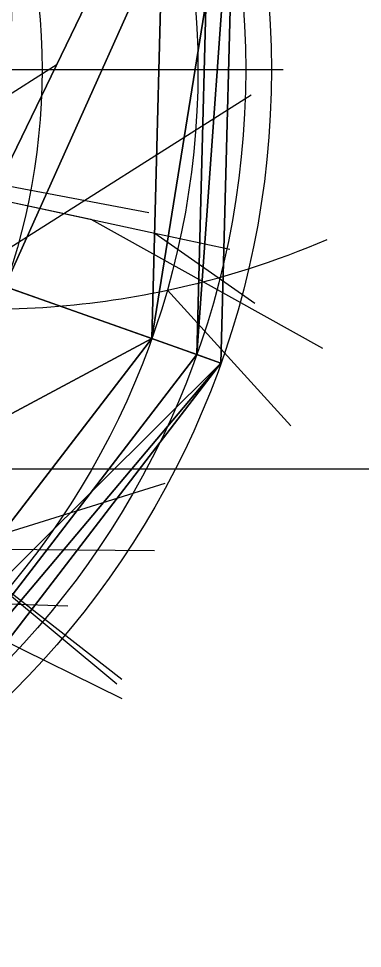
# Model space of a CAD drawing. Header units: inches. Extents: x 23 to 629, y -355 to 51.
# Drawn here: x 66.58 to 67.08, y 17.179 to 18.534 of the extents above; entities that cross this region are included whole.
import ezdxf

# ---------------------------------------------------------------- set-up
doc = ezdxf.new("R2010")
doc.units = ezdxf.units.IN
doc.header["$MEASUREMENT"] = 0
for name, color, linetype, true_color in [('tree', 1, 'Continuous', 0xff0000), ('tree-summer', 7, 'Continuous', 0x777799), ('TREES', 7, 'Continuous', 0x777799)]:
    doc.layers.add(name, color=color, linetype=linetype, true_color=true_color)

# ---------------------------------------------------------------- blocks, each defined once
blk = doc.blocks.new('Component#46')
at = {"layer": 'tree'}
for p, q in [((14.5867, 8.4098, 17.4159), (16.2173, 9.441, 19.1152)), ((16.4884, 9.3867, 7.3718), (17.4375, 9.3867, 7.1466)), ((16.4884, 9.3867, 7.3718), (17.6116, 9.3867, 8.3211)), ((17.6116, 9.3867, 8.3211), (17.9543, 9.3867, 8.3211)), ((17.6116, 9.3867, 8.3211), (18.5261, 9.3867, 8.8432)), ((14.7857, 6.9655, 11.7174), (18.2022, 9.127, 11.7174)), ((14.5867, 8.4098, 17.4159), (17.1548, 7.9245, 17.6231)), ((14.1932, 8.3626, 11.0964), (17.2162, 7.7146, 14.0111)), ((14.1932, 8.3626, 11.0964), (16.5623, 7.8547, 10.9643)), ((16.5623, 7.8547, 10.9643), (18.9311, 6.5371, 11.0424)), ((17.2162, 7.7146, 14.0111), (18.238, 6.9972, 14.1851)), ((17.2162, 7.7146, 14.0111), (17.9825, 7.5503, 15.6641)), ((17.3451, 7.1298, 11.7174), (18.6058, 5.7432, 11.7174)), ((15.1675, 4.4828, 11.7174), (17.3227, 5.1538, 11.7174)), ((15.1675, 4.4828, 11.7174), (16.828, 3.1013, 12.1438)), ((15.1675, 4.4828, 11.7174), (17.2126, 4.4665, 11.3174)), ((15.1675, 4.4828, 11.7174), (16.8777, 3.1503, 11.4317)), ((14.8532, 3.95, 14.2653), (16.8785, 2.9532, 14.0081)), ((14.8532, 3.95, 14.2653), (16.3255, 3.902, 14.2653))]:
    blk.add_line(p, q, dxfattribs=at)
at = {"layer": 'tree', "extrusion": (-9.14145e-15, -1, 3.80656e-15)}
blk.add_arc((13.7328, 16.8231, -9.3867), 9.8449, 243.99653, 286.25483, dxfattribs=at)
at = {"layer": 'tree'}
for start, end in [(282.05548, 293.23322), (265.28887, 282.05548)]:
    blk.add_arc((15.5081, 15.7315, 11.7174), 8.7956, start, end, dxfattribs=at)
at = {"layer": 'tree-summer', "color": 76, "true_color": 0x427f00}
for p, q in [((15.1946, 7.3396, 20.0424), (17.1836, 6.6349, 16.6589)), ((17.644, 6.4718, 8.8868), (15.6814, 7.1671, 6.8937)), ((17.8914, 6.3842, 12.8499), (17.1836, 6.6349, 16.6589)), ((17.644, 6.4718, 8.8868), (17.8914, 6.3842, 12.8499))]:
    blk.add_line(p, q, dxfattribs=at)
for centre, radius in [((9.4165, 9.3867, 12.8499), 8.991), ((9.4165, 9.3867, 8.8868), 8.7285), ((9.4165, 9.3867, 16.6589), 8.2401), ((9.4165, 9.3867, 6.8937), 6.6464)]:
    blk.add_circle(centre, radius, dxfattribs=at)
at = {"layer": 'tree-summer', "color": 108, "true_color": 0x00560c}
mesh = blk.add_polyface(dxfattribs=at)
corners = [(18.0377, 11.939, 12.8499), (17.1836, 6.6349, 16.6589), (17.8914, 6.3842, 12.8499), (17.3176, 11.7258, 16.6589)]
mesh.append_faces([[corners[k] for k in face] for face in [(0, 1, 2), (1, 0, 3)]], dxfattribs={"vtx0": -1, "color": 108})
mesh = blk.add_polyface(dxfattribs=at)
corners = [(17.644, 6.4718, 8.8868), (18.0377, 11.939, 12.8499), (17.8914, 6.3842, 12.8499), (17.786, 11.8645, 8.8868)]
mesh.append_faces([[corners[k] for k in face] for face in [(0, 1, 2), (1, 0, 3)]], dxfattribs={"vtx0": -1, "color": 108})
mesh = blk.add_polyface(dxfattribs=at)
corners = [(15.6814, 7.1671, 6.8937), (17.786, 11.8645, 8.8868), (17.644, 6.4718, 8.8868), (15.7895, 11.2734, 6.8937)]
mesh.append_faces([[corners[k] for k in face] for face in [(0, 1, 2), (1, 0, 3)]], dxfattribs={"vtx0": -1, "color": 108})
mesh = blk.add_polyface(dxfattribs=at)
corners = [(17.3176, 11.7258, 16.6589), (15.1946, 7.3396, 20.0424), (17.1836, 6.6349, 16.6589), (15.2943, 11.1268, 20.0424)]
mesh.append_faces([[corners[k] for k in face] for face in [(0, 1, 2), (1, 0, 3)]], dxfattribs={"vtx0": -1, "color": 108})
mesh = blk.add_polyface(dxfattribs=at)
corners = [(17.1836, 6.6349, 16.6589), (12.8878, 4.3343, 20.0424), (14.0828, 2.5951, 16.6589), (15.1946, 7.3396, 20.0424)]
mesh.append_faces([[corners[k] for k in face] for face in [(0, 1, 2), (1, 0, 3)]], dxfattribs={"vtx0": -1, "color": 108})
mesh = blk.add_polyface(dxfattribs=at)
corners = [(15.6814, 7.1671, 6.8937), (14.3594, 2.1925, 8.8868), (13.1803, 3.9086, 6.8937), (17.644, 6.4718, 8.8868)]
mesh.append_faces([[corners[k] for k in face] for face in [(0, 1, 2), (1, 0, 3)]], dxfattribs={"vtx0": -1, "color": 108})
mesh = blk.add_polyface(dxfattribs=at)
corners = [(17.8914, 6.3842, 12.8499), (14.0828, 2.5951, 16.6589), (14.508, 1.9762, 12.8499), (17.1836, 6.6349, 16.6589)]
mesh.append_faces([[corners[k] for k in face] for face in [(0, 1, 2), (1, 0, 3)]], dxfattribs={"vtx0": -1, "color": 108})
mesh = blk.add_polyface(dxfattribs=at)
corners = [(14.3594, 2.1925, 8.8868), (17.8914, 6.3842, 12.8499), (14.508, 1.9762, 12.8499), (17.644, 6.4718, 8.8868)]
mesh.append_faces([[corners[k] for k in face] for face in [(0, 1, 2), (1, 0, 3)]], dxfattribs={"vtx0": -1, "color": 108})

msp = doc.modelspace()

# ---------------------------------------------------------------- linework, layer by layer
msp.add_line((67.6931, 17.87786), (47.8031, 17.87786))

# ---------------------------------------------------------------- block references
at = {"layer": 'TREES', "linetype": 'Continuous', "lineweight": 0, "xscale": 0.142430043518516, "yscale": 0.142430043518516, "zscale": 0.1424300435185114}
msp.add_blockref('Component#46', (64.32587, 17.12306), dxfattribs=at)

doc.saveas('drawing.dxf')
